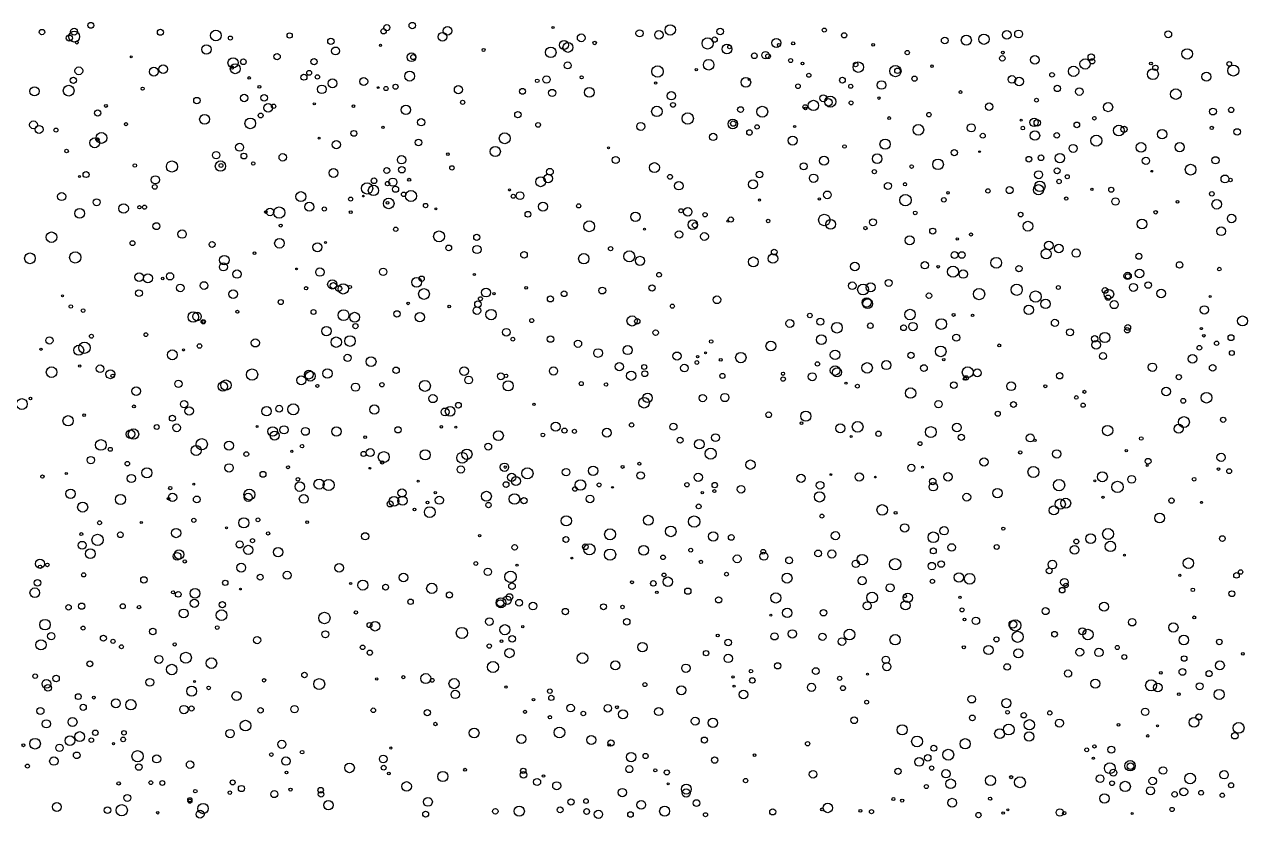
# Model space of a CAD drawing. Extents: x -296 to 296, y -196 to 196.
# Drawn here: x 82.3 to 295.8, y -195.4 to -56.9 of the extents above; entities that cross this region are included whole.
import ezdxf

# ---------------------------------------------------------------- set-up
doc = ezdxf.new("R2010")
doc.units = 0

msp = doc.modelspace()

# ---------------------------------------------------------------- linework, layer by layer
at = {"layer": 'MIX'}
for centre, radius in [((91.0081, -58.1378), 0.6051), ((93.9255, -57.0437), 0.5175), ((145.014, -58.0754), 0.4633), ((145.5746, -57.4467), 0.5328), ((150.0215, -57.0837), 0.5654), ((156.159, -57.9966), 0.7419), ((174.5746, -57.4168), 0.1824), ((195.0382, -57.839), 0.9127), ((203.7439, -58.1307), 0.5712), ((221.9216, -57.8751), 0.3557), ((85.4022, -58.2188), 0.4706), ((90.1685, -59.2707), 0.542), ((91.0239, -59.0054), 0.9519), ((106.0773, -58.2501), 0.5319), ((115.7498, -58.8175), 0.9348), ((118.2849, -59.2647), 0.3546), ((128.6154, -58.8165), 0.459), ((135.8107, -59.829), 0.5567), ((155.3012, -59.0268), 0.7616), ((176.5091, -60.4767), 0.7891), ((179.4955, -59.2242), 0.6723), ((189.6729, -58.4301), 0.6185), ((193.0538, -58.6932), 0.7324), ((201.558, -60.204), 0.9796), ((202.775, -59.5294), 0.4603), ((213.5579, -60.1099), 0.7901), ((225.3751, -58.7838), 0.4469), ((242.9404, -59.6831), 0.5943), ((246.7015, -59.6245), 0.8824), ((249.7825, -59.4548), 0.901), ((253.779, -58.6925), 0.7626), ((255.8268, -58.5502), 0.6905), ((281.9338, -58.5969), 0.5962), ((91.4826, -60.0582), 0.2404), ((114.0943, -61.2402), 0.8171), ((136.6276, -61.5024), 0.6813), ((144.4751, -60.5355), 0.1856), ((149.8793, -62.5983), 0.7767), ((162.4633, -61.3427), 0.255), ((174.1841, -61.7526), 0.9219), ((177.1871, -60.8829), 0.8722), ((181.8532, -60.1081), 0.3073), ((204.9239, -61.1836), 0.8467), ((205.3839, -60.8121), 0.3236), ((209.7078, -62.3533), 0.4994), ((211.6479, -62.2392), 0.6414), ((214.0097, -60.464), 0.2694), ((216.4818, -60.1844), 0.2777), ((230.4283, -60.455), 0.2453), ((236.3959, -61.7987), 0.3724), ((253.0563, -61.7999), 0.2449), ((285.2379, -62.0327), 0.9157), ((100.9888, -62.5501), 0.1605), ((106.5618, -64.6819), 0.7447), ((118.742, -63.5911), 0.8905), ((119.1231, -64.6185), 0.8568), ((120.5421, -63.3992), 0.4947), ((126.4222, -62.5099), 0.5599), ((132.8745, -63.374), 0.5366), ((150.1785, -62.5914), 0.4339), ((177.1468, -64.0262), 0.6045), ((201.7422, -63.9143), 0.9233), ((212.1049, -62.4277), 0.4177), ((216.0402, -63.1822), 0.3499), ((218.0962, -63.6935), 0.2453), ((227.8517, -64.3406), 0.9115), ((227.389, -63.8778), 0.4001), ((234.3243, -65.0123), 0.9918), ((240.7229, -64.159), 0.2187), ((252.9758, -62.7893), 0.474), ((258.6704, -63.0622), 0.7568), ((267.4127, -63.7791), 0.8941), ((268.5037, -62.5753), 0.5695), ((268.6729, -63.319), 0.4587), ((278.914, -63.6914), 0.2545), ((279.6949, -64.4547), 0.4705), ((292.5887, -63.7707), 0.404), ((293.3005, -64.9273), 0.9573), ((90.8804, -66.6339), 0.5347), ((91.8358, -64.9821), 0.6892), ((104.9175, -65.1294), 0.7652), ((118.5594, -64.4281), 0.2668), ((121.5585, -66.2174), 0.224), ((131.117, -66.0992), 0.518), ((132.0166, -65.3287), 0.4241), ((133.4685, -66.0344), 0.3719), ((141.5462, -66.8332), 0.6905), ((149.5634, -65.9054), 0.8601), ((173.4253, -66.4886), 0.6415), ((179.5673, -66.1067), 0.2669), ((192.8203, -65.0885), 0.9907), ((199.5795, -64.7805), 0.1841), ((208.2265, -66.9684), 0.8456), ((219.2216, -65.7486), 0.3587), ((225.0759, -66.6115), 0.507), ((234.6888, -64.9674), 0.4811), ((237.6648, -66.3498), 0.4582), ((254.649, -66.4711), 0.6684), ((255.9123, -66.8302), 0.7535), ((261.6584, -65.6675), 0.4), ((265.4221, -65.0638), 0.9026), ((279.2691, -65.5616), 0.9499), ((288.5968, -65.9965), 0.7812), ((84.0929, -68.5496), 0.8), ((90.0628, -68.4388), 0.9377), ((102.9605, -68.089), 0.2618), ((123.3334, -67.7628), 0.2474), ((134.2344, -68.2038), 0.7511), ((136.1035, -67.1639), 0.7661), ((144.0831, -67.9099), 0.1646), ((145.431, -68.0687), 0.3633), ((147.0925, -67.754), 0.4379), ((158.0629, -68.2564), 0.7063), ((169.2533, -68.5518), 0.5074), ((171.8235, -66.7109), 0.3079), ((174.4278, -68.8338), 0.6203), ((180.9099, -68.7348), 0.8565), ((192.4801, -67.1094), 0.2178), ((208.7901, -66.4692), 0.1757), ((217.3255, -67.6613), 0.4007), ((226.5313, -67.6665), 0.3595), ((231.885, -67.4517), 0.7515), ((262.5815, -68.0474), 0.5621), ((266.4161, -68.6044), 0.6497), ((283.2624, -69.0425), 0.9185), ((112.43, -70.1556), 0.5531), ((120.6814, -69.7137), 0.6499), ((124.1706, -69.6986), 0.5778), ((158.806, -70.4736), 0.3573), ((195.2239, -69.3249), 0.7319), ((220.0056, -71.0142), 0.9029), ((221.7321, -69.752), 0.6057), ((222.9592, -70.3604), 0.9581), ((222.6567, -70.4726), 0.6482), ((226.5911, -70.5676), 0.3483), ((231.4584, -69.7331), 0.2205), ((245.6881, -68.6745), 0.2466), ((258.9369, -70.0956), 0.3334), ((95.1324, -72.3417), 0.5388), ((96.545, -71.0983), 0.2636), ((123.5628, -72.7718), 0.4313), ((124.8783, -71.4454), 0.7582), ((125.82, -71.1545), 0.384), ((132.9104, -70.7256), 0.1925), ((139.7398, -71.1386), 0.2328), ((148.9046, -71.7785), 0.806), ((168.4506, -72.6335), 0.5549), ((192.6973, -72.0549), 0.9114), ((195.5162, -70.9231), 0.4177), ((198.0843, -73.2952), 0.9974), ((207.3029, -71.7347), 0.5047), ((211.0861, -72.1131), 0.9508), ((218.5736, -71.2756), 0.3846), ((218.6218, -71.5595), 0.2235), ((240.162, -72.6236), 0.3804), ((250.6856, -71.2271), 0.6466), ((271.4445, -71.3081), 0.7934), ((289.7398, -72.0874), 0.5915), ((292.9244, -71.79), 0.4632), ((83.9191, -74.3979), 0.6974), ((84.8979, -75.2068), 0.6979), ((100.0705, -74.282), 0.2739), ((113.7741, -73.4282), 0.8609), ((121.7546, -74.144), 0.9315), ((144.9008, -74.8504), 0.1968), ((151.5713, -73.9536), 0.6339), ((171.977, -74.4079), 0.4175), ((189.8894, -74.6747), 0.707), ((205.9506, -74.25), 0.8269), ((206.0309, -74.1851), 0.4658), ((210.178, -74.7686), 0.373), ((216.7445, -74.7042), 0.1808), ((233.2375, -73.2119), 0.2485), ((238.3356, -75.2723), 0.9331), ((247.5594, -74.9255), 0.7073), ((256.2588, -73.5788), 0.1748), ((256.5577, -74.9662), 0.3159), ((258.5253, -73.9642), 0.737), ((259.0708, -74.0519), 0.5597), ((265.9873, -74.4091), 0.488), ((269.0421, -73.2482), 0.3139), ((273.3118, -75.3907), 0.9416), ((274.2151, -75.1895), 0.5463), ((289.5236, -74.9325), 0.2873), ((87.8351, -75.3147), 0.3479), ((94.6086, -77.5335), 0.8577), ((95.0615, -76.933), 0.2913), ((95.781, -76.6894), 0.9461), ((133.7432, -76.7148), 0.1636), ((139.8349, -75.8893), 0.5119), ((166.1521, -76.7347), 0.9523), ((202.5344, -76.5099), 0.6403), ((208.8595, -75.7306), 0.4776), ((216.3985, -77.1405), 0.7827), ((249.5675, -76.2972), 0.4258), ((258.6748, -76.2645), 0.8284), ((262.4851, -76.2249), 0.4696), ((269.3913, -77.148), 0.962), ((280.8531, -76.0357), 0.8172), ((293.9661, -75.6295), 0.5631), ((89.6944, -78.9635), 0.3227), ((119.8813, -78.3127), 0.6894), ((136.7696, -77.8511), 0.708), ((151.1207, -77.4722), 0.5784), ((164.5067, -79.0613), 0.8865), ((184.2484, -78.423), 0.1616), ((225.4445, -78.1699), 0.304), ((232.5271, -77.762), 0.891), ((244.5994, -79.238), 0.5467), ((249.0115, -79.0792), 0.1549), ((265.3406, -78.5116), 0.7023), ((277.1864, -78.3365), 0.8403), ((283.923, -78.2961), 0.7995), ((108.0723, -81.6716), 0.9699), ((115.8014, -79.6999), 0.6384), ((116.5406, -81.5827), 0.8986), ((120.6458, -79.8376), 0.5004), ((122.2716, -81.1365), 0.2983), ((127.4169, -80.0628), 0.6499), ((148.151, -80.4867), 0.7321), ((156.2339, -79.5058), 0.2198), ((185.5289, -80.529), 0.6198), ((192.2801, -81.8561), 0.8695), ((218.3244, -81.6307), 0.6157), ((221.8716, -80.6589), 0.7724), ((231.1383, -80.3068), 0.8365), ((241.7663, -81.2912), 0.9237), ((257.6143, -80.393), 0.5003), ((259.7366, -80.1466), 0.49), ((263.0387, -80.1945), 0.8154), ((278.047, -80.6641), 0.6369), ((290.1887, -80.5875), 0.6296), ((91.9559, -83.4173), 0.1896), ((93.0915, -83.0725), 0.5172), ((101.6132, -81.4879), 0.304), ((116.636, -81.491), 0.3442), ((136.2679, -82.7903), 0.775), ((145.5725, -82.3635), 0.5241), ((148.1969, -82.2251), 0.5604), ((156.9358, -81.903), 0.3831), ((173.7309, -83.7616), 0.7743), ((174.0309, -82.5803), 0.5917), ((195.0001, -83.4599), 0.4233), ((210.5906, -83.0633), 0.5764), ((220.0469, -83.7172), 0.7354), ((230.6552, -82.5752), 0.3671), ((237.1551, -81.6694), 0.3167), ((259.3105, -83.1025), 0.7051), ((262.5428, -82.4144), 0.5197), ((264.3121, -83.4508), 0.3501), ((279.0512, -82.4944), 0.1581), ((285.845, -82.217), 0.9338), ((291.8257, -83.8289), 0.6814), ((105.1811, -83.9917), 0.7081), ((105.0863, -85.2128), 0.4105), ((142.1365, -85.4904), 0.9797), ((143.2439, -85.8287), 0.898), ((143.3453, -84.1621), 0.4929), ((145.701, -84.6514), 0.3816), ((146.6272, -84.4024), 0.7145), ((147.0949, -85.6241), 0.5407), ((149.4739, -83.9817), 0.2639), ((172.4177, -84.3232), 0.8679), ((196.5323, -85.0252), 0.7279), ((209.4765, -84.7847), 0.7886), ((233.0133, -85.0581), 0.6161), ((236.0059, -84.7544), 0.2804), ((254.2577, -85.7889), 0.6104), ((259.2938, -85.7132), 0.8858), ((259.5327, -85.124), 0.9059), ((262.8837, -84.2814), 0.3804), ((271.9883, -85.7183), 0.4364), ((292.788, -84.0202), 0.3069), ((88.8363, -86.905), 0.7056), ((94.9286, -87.8985), 0.6118), ((130.5865, -86.9234), 0.8722), ((139.2524, -87.3499), 0.3513), ((141.4829, -86.8252), 0.155), ((145.9073, -88.1091), 0.9233), ((148.5126, -86.5189), 0.4003), ((149.7919, -86.821), 0.9643), ((166.9693, -85.7591), 0.1783), ((167.6328, -86.8667), 0.3507), ((168.818, -86.7606), 0.6754), ((210.6092, -87.5236), 0.1974), ((221.06, -87.3304), 0.222), ((222.4636, -86.6078), 0.6691), ((236.0767, -87.5292), 0.9932), ((242.7778, -87.4881), 0.3978), ((243.5061, -86.269), 0.2283), ((250.466, -85.9163), 0.3727), ((264.1441, -87.2694), 0.2947), ((268.6155, -85.6541), 0.188), ((272.7433, -87.7791), 0.6335), ((289.545, -86.4337), 0.3822), ((290.4001, -88.2523), 0.8359), ((91.9779, -89.8412), 0.8431), ((99.6438, -88.9916), 0.8358), ((102.3918, -88.768), 0.287), ((103.2964, -88.7565), 0.3579), ((124.4444, -89.6091), 0.2345), ((125.1925, -89.5919), 0.6525), ((126.7913, -89.6947), 0.9775), ((132.0556, -88.6864), 0.7831), ((134.6705, -89.0838), 0.3556), ((139.2742, -89.636), 0.2451), ((145.6898, -88.006), 0.2132), ((152.3394, -88.4761), 0.3863), ((154.1446, -89.0432), 0.1553), ((170.1986, -90.0037), 0.5098), ((172.8173, -88.6666), 0.7932), ((179.0513, -88.5332), 0.3697), ((188.9529, -90.4416), 0.8127), ((196.9031, -89.3771), 0.3479), ((198.0931, -89.5754), 0.7355), ((237.7804, -89.7629), 0.3174), ((279.741, -89.6555), 0.3007), ((283.5493, -87.842), 0.2257), ((105.3726, -92.0688), 0.6047), ((127.0554, -91.976), 0.2541), ((180.8919, -92.0944), 0.941), ((198.9707, -91.816), 0.8333), ((199.3242, -91.8973), 0.4485), ((201.1176, -90.0822), 0.3756), ((205.0987, -91.1959), 0.1662), ((205.613, -90.9126), 0.4511), ((212.12, -91.1604), 0.3119), ((221.9221, -90.9922), 0.9968), ((223.0164, -91.7519), 0.8546), ((230.3964, -91.3973), 0.6046), ((256.1763, -90.0501), 0.4001), ((257.445, -92.0776), 0.854), ((277.3494, -91.7042), 0.8532), ((292.9932, -90.7363), 0.7322), ((87.0647, -93.9996), 0.92), ((109.8439, -93.4469), 0.7457), ((147.1211, -92.6021), 0.3789), ((154.6935, -93.853), 0.9502), ((161.2744, -94.0116), 0.5366), ((190.5381, -92.595), 0.169), ((196.5616, -93.512), 0.6465), ((201.0003, -93.8747), 0.6816), ((229.0839, -92.3986), 0.2863), ((236.8208, -94.5437), 0.7858), ((240.8365, -92.9295), 0.519), ((247.5039, -93.5173), 0.2734), ((291.1726, -92.9695), 0.76), ((101.1941, -95.0323), 0.4254), ((115.0918, -95.269), 0.526), ((126.8463, -95.0501), 0.8432), ((133.4602, -95.7544), 0.7697), ((134.8812, -94.9297), 0.154), ((156.3827, -95.8637), 0.4957), ((161.3155, -96.1354), 0.712), ((184.6232, -95.9924), 0.3672), ((245.109, -94.2921), 0.2033), ((261.1072, -95.4444), 0.7495), ((262.8431, -95.9501), 0.7538), ((83.3054, -97.681), 0.934), ((91.2062, -97.5221), 0.984), ((117.2217, -97.9949), 0.8348), ((122.4925, -96.7758), 0.2456), ((169.5176, -97.0539), 0.5755), ((179.9482, -97.7427), 0.9063), ((187.8779, -97.3404), 0.9537), ((189.7404, -98.1254), 0.7913), ((209.5423, -98.3043), 0.8615), ((212.9566, -97.7187), 0.8316), ((213.1767, -96.5872), 0.4964), ((244.6442, -97.1179), 0.6033), ((245.9333, -97.104), 0.5752), ((251.9219, -98.46), 0.9362), ((260.6278, -96.9027), 0.8589), ((265.8651, -96.7671), 0.7214), ((276.8053, -97.3232), 0.5263), ((102.3773, -100.9732), 0.7512), ((107.7432, -100.8218), 0.6334), ((117.0641, -99.1787), 0.6856), ((119.439, -100.4303), 0.7238), ((129.8263, -99.5253), 0.1507), ((133.8959, -100.0834), 0.7356), ((144.94, -100.042), 0.6277), ((193.083, -100.547), 0.4139), ((227.2317, -99.1033), 0.7598), ((239.4488, -98.8924), 0.6364), ((241.7905, -99.1436), 0.2325), ((244.3764, -100.0193), 0.9656), ((246.1579, -100.4295), 0.7263), ((255.8921, -99.4651), 0.5448), ((274.848, -100.7527), 0.6388), ((276.912, -100.3185), 0.7377), ((283.9209, -98.8403), 0.5732), ((290.8473, -99.5711), 0.3193), ((103.8806, -101.1678), 0.7806), ((106.4712, -101.2034), 0.2146), ((109.5246, -102.8462), 0.6719), ((113.6882, -102.4331), 0.6763), ((136.0508, -102.2316), 0.8011), ((136.2504, -102.4518), 0.5379), ((137.1821, -102.9467), 0.5218), ((137.9844, -103.0178), 0.8979), ((139.1405, -102.7004), 0.2732), ((150.765, -101.8529), 0.8525), ((151.6594, -101.248), 0.4616), ((160.8525, -100.5152), 0.1842), ((191.8508, -102.8627), 0.5543), ((226.7857, -102.4714), 0.6652), ((228.6807, -103.1275), 0.9469), ((230.0097, -102.7439), 0.7902), ((233.1518, -101.9819), 0.6061), ((255.4929, -103.1623), 0.9808), ((262.7603, -102.7666), 0.3399), ((274.889, -100.8076), 0.4343), ((275.8613, -102.7517), 0.6976), ((278.4229, -102.3411), 0.5743), ((88.9841, -104.2175), 0.1773), ((102.3194, -103.7639), 0.5942), ((118.7748, -103.9453), 0.7409), ((131.4805, -102.8996), 0.2977), ((152.0614, -103.902), 0.9396), ((161.9108, -104.7374), 0.3511), ((162.8913, -103.6521), 0.7741), ((164.2588, -103.8685), 0.1984), ((169.9081, -102.8426), 0.2411), ((174.1277, -104.7614), 0.5356), ((176.5195, -103.8571), 0.495), ((183.1725, -103.2972), 0.6028), ((203.1792, -104.9101), 0.6767), ((229.3161, -105.373), 0.8119), ((240.1817, -104.1992), 0.4831), ((248.9333, -103.9255), 0.9822), ((258.7811, -104.3513), 0.9834), ((270.918, -103.2808), 0.5033), ((271.574, -103.9395), 0.8383), ((271.4271, -104.5423), 0.4611), ((280.7201, -103.8022), 0.7481), ((289.2331, -104.3375), 0.171), ((90.4358, -106.0825), 0.301), ((92.5711, -106.7939), 0.321), ((127.0629, -105.3079), 0.4362), ((132.7766, -107.0326), 0.4285), ((138.0207, -107.5958), 0.9502), ((149.2769, -105.5344), 0.2315), ((156.4721, -106.0921), 0.2273), ((161.2919, -106.7926), 0.6687), ((161.4687, -105.6814), 0.5574), ((163.762, -107.4977), 0.9004), ((195.4055, -106.0228), 0.356), ((229.4801, -105.5926), 0.8442), ((236.8761, -107.4849), 0.9108), ((257.5986, -106.6708), 0.813), ((260.5215, -105.6311), 0.8165), ((272.5002, -105.7594), 0.701), ((288.2422, -106.6784), 0.722), ((111.8026, -107.9176), 0.9139), ((112.4532, -107.8325), 0.7479), ((113.5501, -108.7367), 0.3803), ((113.5848, -108.7675), 0.2627), ((119.4918, -107.0052), 0.2709), ((139.9606, -107.9515), 0.8581), ((147.3476, -107.3712), 0.5493), ((151.3381, -107.949), 0.8037), ((170.8638, -108.5417), 0.3469), ((188.3694, -108.6088), 0.8854), ((189.2721, -108.6575), 0.4619), ((215.9094, -109.0536), 0.6915), ((219.3917, -107.6501), 0.4003), ((221.2093, -108.7355), 0.6116), ((242.3284, -109.1419), 0.9308), ((244.4638, -107.5495), 0.2631), ((247.7937, -107.619), 0.2216), ((262.1634, -108.9419), 0.6232), ((294.9037, -108.6062), 0.8691), ((94.0275, -111.267), 0.3454), ((103.5337, -111.0003), 0.3256), ((135.037, -110.3721), 0.8113), ((140.1046, -109.5079), 0.4485), ((166.4363, -110.5764), 0.6677), ((192.4854, -110.6553), 0.4767), ((224.1244, -109.7856), 0.9234), ((229.9589, -109.4465), 0.4842), ((235.7511, -109.7873), 0.501), ((237.3733, -109.5925), 0.7324), ((244.9389, -111.5238), 0.6144), ((264.8108, -110.5897), 0.6096), ((270.8635, -111.4831), 0.8785), ((274.7823, -110.2407), 0.4657), ((274.8761, -109.7394), 0.5011), ((287.7142, -109.9367), 0.1862), ((288.1385, -111.1787), 0.2364), ((86.7066, -112.014), 0.6163), ((91.8159, -113.7133), 0.867), ((92.812, -113.2757), 0.9929), ((112.8778, -112.9773), 0.3998), ((122.6345, -112.4349), 0.7124), ((136.7501, -112.3049), 0.9072), ((139.1555, -112.1085), 0.9252), ((167.5664, -111.7915), 0.3321), ((174.1388, -111.7663), 0.567), ((178.9339, -112.5747), 0.6358), ((187.5925, -113.6968), 0.7895), ((202.1779, -112.1896), 0.3092), ((212.5911, -112.9806), 0.8528), ((221.4039, -111.8798), 0.8412), ((242.2237, -113.9072), 0.9311), ((252.451, -112.882), 0.2585), ((269.1049, -111.7147), 0.5559), ((269.3501, -112.7639), 0.7671), ((287.3613, -113.2884), 0.4068), ((290.362, -112.4939), 0.3766), ((292.8838, -111.5286), 0.5141), ((85.2281, -113.5454), 0.1813), ((108.1597, -114.5131), 0.855), ((110.0797, -113.6669), 0.1754), ((138.7299, -115.0494), 0.6263), ((142.8249, -115.7043), 0.864), ((182.4294, -114.198), 0.7547), ((196.2183, -114.7279), 0.7052), ((199.8179, -114.8291), 0.1935), ((201.2055, -114.1634), 0.1616), ((203.8377, -115.3833), 0.2392), ((207.3526, -114.9952), 0.9039), ((223.793, -114.5139), 0.8338), ((237.0335, -114.5917), 0.5432), ((242.7697, -115.3591), 0.2097), ((270.5494, -114.73), 0.6062), ((286.1695, -115.2193), 0.7547), ((293.0431, -114.2025), 0.4232), ((87.0767, -117.5404), 0.9261), ((91.9797, -116.4716), 0.195), ((95.5393, -116.9425), 0.6618), ((97.3396, -117.8951), 0.778), ((122.0718, -117.9663), 0.982), ((131.9541, -117.9681), 0.7637), ((135.2139, -117.7714), 0.8272), ((147.1853, -117.2159), 0.5665), ((159.05, -117.3483), 0.752), ((174.6644, -117.3285), 0.7074), ((186.1506, -116.578), 0.7012), ((188.2306, -118.1557), 0.8089), ((190.4992, -116.6319), 0.4296), ((190.5837, -117.8108), 0.5131), ((197.4993, -116.8189), 0.6494), ((199.6794, -115.8507), 0.3258), ((220.7038, -116.0988), 0.3776), ((223.8008, -117.2514), 0.845), ((224.14, -117.5644), 0.7836), ((229.39, -116.7877), 0.9125), ((232.7582, -116.3128), 0.7901), ((239.307, -116.8202), 0.5766), ((246.9522, -117.5574), 0.9493), ((248.6222, -117.6615), 0.6835), ((279.1756, -116.6706), 0.7259), ((289.6887, -116.7646), 0.574), ((97.7372, -118.1609), 0.2993), ((109.2134, -119.5755), 0.621), ((116.9669, -120.0345), 0.8078), ((117.5081, -119.8029), 0.9036), ((130.642, -118.9543), 0.7814), ((132.2303, -118.2439), 0.8506), ((140.1098, -120.1566), 0.7105), ((144.7154, -119.724), 0.3765), ((152.2205, -119.9288), 0.9594), ((159.8701, -118.9163), 0.6792), ((165.4726, -118.2511), 0.6011), ((166.7452, -119.9233), 0.8858), ((166.3791, -118.1794), 0.3164), ((179.5157, -119.5443), 0.3485), ((183.8327, -119.697), 0.3051), ((204.142, -118.2043), 0.4411), ((214.7337, -118.7483), 0.3857), ((214.7128, -117.8114), 0.2839), ((219.8229, -118.3362), 0.6948), ((225.6975, -119.4614), 0.1988), ((244.5122, -119.7919), 0.5789), ((246.4333, -118.6807), 0.2635), ((246.6724, -118.5463), 0.3856), ((254.5166, -119.9886), 0.775), ((262.9887, -118.1652), 0.5646), ((283.7785, -118.3973), 0.4552), ((101.8191, -120.8513), 0.7543), ((133.4527, -119.9273), 0.26), ((153.6186, -122.1452), 0.7132), ((191.0723, -122.0383), 0.8209), ((200.7051, -122.0509), 0.6345), ((204.5597, -121.9608), 0.7239), ((227.6961, -119.9898), 0.3336), ((236.9718, -121.1857), 0.9052), ((260.4832, -119.9831), 0.2601), ((265.8902, -121.9555), 0.3177), ((267.309, -120.9711), 0.2636), ((281.5577, -120.9097), 0.7471), ((288.6157, -121.9891), 0.9315), ((81.8921, -123.1065), 0.9488), ((83.3743, -122.1443), 0.2324), ((101.4374, -123.5219), 0.2596), ((110.2001, -123.122), 0.6327), ((111.0889, -124.3118), 0.7366), ((124.5871, -124.3428), 0.8216), ((126.7934, -123.9111), 0.5888), ((129.2466, -124.0136), 0.9595), ((143.3994, -124.0589), 0.8112), ((156.6256, -124.3684), 0.8439), ((158.0682, -123.3061), 0.4902), ((171.245, -123.1419), 0.2179), ((190.4701, -122.8621), 0.9277), ((241.8315, -123.1306), 0.6458), ((254.9306, -123.1758), 0.5091), ((267.0804, -123.2981), 0.3672), ((284.5546, -122.5394), 0.416), ((89.9611, -126.0253), 0.9036), ((92.7402, -125.0282), 0.2305), ((108.1663, -125.5713), 0.5272), ((155.7392, -124.4826), 0.6903), ((212.2131, -124.9657), 0.4919), ((218.7055, -125.2252), 0.882), ((252.1753, -124.7846), 0.4425), ((284.6676, -126.2485), 0.9505), ((291.508, -125.8455), 0.4549), ((100.8537, -128.3513), 0.7355), ((101.3737, -128.3422), 0.9054), ((105.4275, -127.1081), 0.4256), ((108.8906, -127.2462), 0.6727), ((122.9314, -127.0005), 0.1618), ((125.6523, -127.8846), 0.8278), ((125.9862, -128.598), 0.7774), ((127.6404, -127.5997), 0.7067), ((131.3698, -127.8748), 0.6809), ((136.7804, -127.8928), 0.8054), ((147.5405, -127.5966), 0.5391), ((155.0962, -127.0854), 0.2234), ((157.6078, -127.1408), 0.1769), ((165.0523, -128.6123), 0.8586), ((175.0332, -127.0378), 0.7686), ((176.571, -127.7329), 0.4463), ((178.3185, -127.8624), 0.3528), ((183.9642, -128.1013), 0.7686), ((188.2854, -126.7393), 0.3802), ((195.5947, -127.0581), 0.617), ((217.9347, -126.4346), 0.2477), ((224.72, -127.3527), 0.7917), ((227.7404, -127.0705), 0.9391), ((231.3766, -128.2866), 0.466), ((240.5064, -127.9863), 0.9529), ((245.0663, -127.1947), 0.7604), ((271.3577, -127.7234), 0.9042), ((283.7701, -127.4135), 0.7908), ((95.6833, -130.2376), 0.9352), ((113.2802, -130.1135), 0.9865), ((118.036, -130.3521), 0.8021), ((130.7848, -130.4455), 0.3107), ((141.8053, -128.8679), 0.2246), ((163.2703, -130.521), 0.5996), ((172.8031, -128.4719), 0.3189), ((196.7464, -129.4149), 0.5133), ((200.107, -130.1053), 0.8314), ((202.9263, -128.9583), 0.6738), ((226.5848, -128.752), 0.1697), ((238.6212, -130.0076), 0.3268), ((245.8183, -128.891), 0.539), ((257.8541, -129.0173), 0.6981), ((258.6535, -129.4136), 0.2156), ((277.224, -129.1195), 0.3086), ((93.9213, -132.8784), 0.6477), ((97.3186, -131.0006), 0.3469), ((112.3143, -131.187), 0.8841), ((121.0517, -131.8346), 0.4165), ((128.991, -131.3512), 0.1796), ((141.522, -131.8112), 0.444), ((142.6757, -131.5691), 0.689), ((145.0509, -132.3509), 0.9612), ((152.2754, -131.9605), 0.8805), ((158.7243, -132.4753), 0.9525), ((159.5408, -131.86), 0.9032), ((202.0921, -131.7597), 0.9796), ((256.1031, -131.5318), 0.2847), ((262.4746, -131.7862), 0.7265), ((274.5961, -131.2123), 0.2055), ((291.1554, -132.4104), 0.7172), ((100.303, -133.4914), 0.3934), ((103.7063, -135.101), 0.8693), ((118.0368, -134.2399), 0.7399), ((128.3429, -134.1196), 0.2658), ((142.6339, -134.3028), 0.161), ((144.7798, -133.2888), 0.2911), ((158.5045, -134.5163), 0.6417), ((166.1062, -134.1294), 0.7266), ((166.2495, -134.1018), 0.217), ((170.1175, -135.1894), 0.9807), ((176.8519, -134.9893), 0.6515), ((181.5734, -134.7274), 0.8188), ((186.7198, -134.0784), 0.2446), ((189.6491, -133.5176), 0.2632), ((209.0245, -133.6741), 0.8147), ((237.1091, -134.2368), 0.6214), ((239.0419, -134.1286), 0.1781), ((249.786, -133.1996), 0.7228), ((258.4183, -134.9446), 0.9617), ((278.4258, -133.0792), 0.508), ((278.2743, -133.8325), 0.17), ((290.7153, -134.4385), 0.2298), ((292.5552, -134.8015), 0.4233), ((85.4809, -135.7473), 0.2919), ((89.6415, -135.2047), 0.1857), ((100.9774, -136.0869), 0.7176), ((123.9684, -135.3631), 0.5184), ((130.0576, -136.227), 0.314), ((133.7484, -137.0616), 0.883), ((135.4165, -137.2259), 0.9728), ((151.0445, -136.5348), 0.1669), ((167.3618, -135.8887), 0.7101), ((168.1036, -136.5369), 0.7749), ((179.3676, -137.213), 0.9175), ((189.8704, -135.5692), 0.6419), ((199.9213, -135.8751), 0.7246), ((217.8575, -136.0639), 0.7145), ((221.1881, -137.2627), 0.671), ((223.0682, -135.407), 0.1502), ((228.0109, -135.8175), 0.7262), ((230.8226, -135.8358), 0.1591), ((240.8303, -136.6168), 0.5679), ((243.5044, -135.7926), 0.7334), ((262.8753, -137.2439), 0.986), ((269.107, -136.4961), 0.172), ((270.4389, -135.7873), 0.8739), ((273.0754, -137.5614), 0.9862), ((275.544, -136.2428), 0.6799), ((286.4386, -136.2048), 0.3184), ((90.3859, -138.7561), 0.8148), ((108.1804, -139.3822), 0.7245), ((107.7891, -137.7613), 0.2965), ((111.8759, -137.0729), 0.1567), ((121.5951, -138.8938), 0.9581), ((121.3877, -139.3841), 0.7098), ((130.3812, -137.5065), 0.8276), ((148.2246, -138.6213), 0.7063), ((154.0225, -138.5466), 0.1982), ((162.9596, -139.1796), 0.8594), ((166.3757, -137.1546), 0.504), ((178.3988, -137.9221), 0.3967), ((182.6219, -137.1969), 0.3481), ((184.9581, -137.6286), 0.1612), ((197.9444, -137.1781), 0.3817), ((200.6216, -138.5523), 0.1876), ((202.7979, -137.2497), 0.4733), ((202.7375, -138.2816), 0.2641), ((207.3896, -137.9583), 0.6666), ((221.0964, -139.3029), 0.8939), ((240.9374, -137.5281), 0.7355), ((246.7838, -139.3364), 0.6803), ((252.1241, -138.6335), 0.8078), ((92.5002, -141.0692), 0.8787), ((99.0916, -139.7374), 0.8832), ((107.4764, -139.5838), 0.2126), ((112.3988, -139.732), 0.5829), ((131.0768, -139.6446), 0.7698), ((146.1506, -140.5309), 0.5254), ((146.8342, -140.0669), 0.8316), ((148.3186, -139.954), 0.8135), ((152.688, -140.2552), 0.2338), ((154.736, -139.878), 0.7038), ((163.3108, -140.7155), 0.4641), ((167.8503, -139.6615), 0.9159), ((169.5, -139.9579), 0.5463), ((181.0366, -139.651), 0.6673), ((199.992, -140.9536), 0.4252), ((232.0265, -141.5693), 0.9247), ((261.9702, -141.6431), 0.7965), ((263.079, -140.557), 0.9032), ((264.0447, -140.408), 0.8735), ((270.5562, -139.3609), 0.1832), ((282.4995, -139.9434), 0.4651), ((287.7301, -140.2534), 0.1804), ((120.6235, -143.8309), 0.8803), ((123.0889, -143.3073), 0.3314), ((150.4, -141.4866), 0.2295), ((153.0697, -141.9572), 0.9461), ((176.8959, -143.4643), 0.8908), ((191.2093, -143.3799), 0.8702), ((199.2053, -143.5992), 0.9818), ((221.4912, -142.6525), 0.3465), ((234.3608, -142.0613), 0.2435), ((280.4476, -142.9797), 0.8522), ((95.4484, -143.8093), 0.3426), ((102.7265, -143.7571), 0.1917), ((108.8069, -145.5966), 0.8116), ((111.8942, -143.3822), 0.3635), ((117.6141, -144.6764), 0.1669), ((131.6846, -143.7025), 0.2236), ((184.5337, -145.8215), 0.9561), ((195.1224, -145.3115), 0.9222), ((235.9452, -144.6996), 0.7296), ((242.8147, -145.1975), 0.7433), ((253.1497, -144.8337), 0.2665), ((271.4403, -145.7635), 0.9537), ((92.4147, -147.7411), 0.6904), ((92.2618, -145.781), 0.2543), ((95.1067, -146.7998), 0.9792), ((99.0791, -145.8956), 0.4964), ((119.8876, -147.5946), 0.6102), ((122.1369, -146.9227), 0.3593), ((124.8596, -145.6777), 0.2899), ((141.8039, -146.1687), 0.6287), ((161.7638, -146.0733), 0.2021), ((176.8377, -146.7248), 0.4998), ((202.5423, -146.2014), 0.8213), ((205.6842, -146.364), 0.5051), ((223.8561, -146.0691), 0.7126), ((240.9423, -146.3427), 0.9256), ((265.903, -147.0804), 0.4238), ((268.4099, -146.5966), 0.8564), ((271.8362, -147.9235), 0.9026), ((291.3795, -146.5651), 0.4972), ((93.8434, -149.1992), 0.8339), ((108.9804, -149.653), 0.6752), ((109.3245, -149.3458), 0.8087), ((121.396, -148.5481), 0.8045), ((126.6028, -148.9361), 0.8193), ((167.8815, -148.0881), 0.4789), ((180.2161, -147.9876), 0.5011), ((180.9284, -148.4396), 0.9805), ((184.5451, -149.3632), 0.9739), ((190.3995, -148.612), 0.8443), ((198.6023, -148.5908), 0.326), ((211.3782, -149.6453), 0.6996), ((211.2533, -148.8512), 0.4086), ((220.8411, -149.1641), 0.5959), ((223.2232, -149.2654), 0.7075), ((228.54, -150.2395), 0.8986), ((240.9472, -148.7158), 0.5183), ((244.1416, -148.1024), 0.6479), ((251.9973, -148.0241), 0.4275), ((265.6015, -148.5418), 0.756), ((274.2803, -149.4714), 0.1635), ((85.053, -150.9569), 0.7975), ((85.0718, -151.4993), 0.303), ((86.3356, -151.1537), 0.3142), ((110.3127, -150.5433), 0.291), ((120.1683, -151.6378), 0.7736), ((137.2625, -151.6556), 0.7502), ((161.1152, -150.9256), 0.332), ((168.2978, -151.2001), 0.1934), ((177.8552, -149.9676), 0.1532), ((193.7862, -149.8388), 0.4032), ((200.3759, -150.6361), 0.2931), ((206.7077, -150.1008), 0.6877), ((215.7843, -150.3718), 0.5986), ((227.421, -150.967), 0.638), ((234.2821, -151.0462), 0.9921), ((240.6873, -151.3614), 0.6441), ((242.3215, -151.0102), 0.5717), ((261.7129, -151.1097), 0.7522), ((285.4508, -150.8687), 0.9148), ((92.6683, -152.8921), 0.3687), ((103.1855, -153.7752), 0.5594), ((123.4845, -153.3031), 0.5114), ((128.18, -152.9595), 0.69), ((148.4739, -153.3426), 0.755), ((163.2067, -152.362), 0.6498), ((167.1739, -153.2375), 0.9978), ((193.9403, -152.9132), 0.3233), ((194.6302, -154.0875), 0.8205), ((204.8595, -152.7672), 0.3343), ((215.4178, -153.4703), 0.8627), ((228.5258, -153.9192), 0.7216), ((240.7833, -154.0132), 0.3656), ((245.396, -153.3549), 0.8228), ((247.283, -153.5772), 0.931), ((261.1598, -152.1873), 0.52), ((263.8175, -154.1936), 0.6603), ((283.9619, -152.9661), 0.1938), ((293.8438, -152.9829), 0.4894), ((294.5599, -152.39), 0.3896), ((84.1489, -156.0156), 0.8402), ((84.6298, -154.2773), 0.5811), ((108.2657, -155.9527), 0.2707), ((112.1051, -156.1244), 0.8612), ((117.3809, -154.285), 0.467), ((120.0314, -155.3727), 0.154), ((139.2638, -154.3974), 0.1892), ((141.4053, -154.6783), 0.8704), ((145.3673, -155.0297), 0.5115), ((153.4202, -155.2469), 0.8976), ((167.4224, -154.871), 0.5715), ((188.3547, -154.181), 0.2624), ((192.0791, -154.3868), 0.4817), ((192.693, -155.9453), 0.2169), ((198.1033, -155.7435), 0.5473), ((233.4005, -155.1477), 0.7091), ((263.4262, -155.5661), 0.4799), ((264.0927, -154.7344), 0.383), ((286.2261, -155.4956), 0.3054), ((293.0398, -156.1853), 0.5107), ((92.3214, -158.3519), 0.5462), ((99.4904, -158.3732), 0.4511), ((109.1806, -156.2998), 0.4955), ((111.9799, -157.8688), 0.716), ((116.8785, -158.0949), 0.5359), ((149.7093, -157.5981), 0.4725), ((156.5032, -156.3962), 0.5304), ((165.496, -157.7619), 0.8678), ((165.3865, -157.8504), 0.5876), ((166.5778, -157.3138), 0.7235), ((166.9723, -156.7605), 0.5743), ((168.6504, -157.7531), 0.5839), ((171.0813, -158.3431), 0.6644), ((203.4818, -157.2546), 0.5337), ((213.4669, -156.9239), 0.8884), ((229.4016, -158.2889), 0.7048), ((230.2574, -156.8642), 0.9389), ((236.0895, -158.2145), 0.797), ((236.4794, -156.8872), 0.8191), ((235.9901, -156.5927), 0.2908), ((245.5735, -156.8212), 0.2093), ((270.7416, -158.4478), 0.7756), ((90.0368, -158.5534), 0.4765), ((102.334, -158.5126), 0.2999), ((110.1245, -159.6166), 0.7594), ((116.7364, -159.9264), 0.9395), ((134.6774, -160.4195), 0.9923), ((140.1752, -159.4573), 0.287), ((176.7335, -159.2958), 0.5534), ((183.388, -158.456), 0.5115), ((186.7048, -158.4921), 0.3076), ((212.6047, -159.9386), 0.169), ((215.4441, -159.5238), 0.833), ((221.7816, -159.4976), 0.5705), ((245.9544, -159.008), 0.3514), ((260.5291, -159.2263), 0.6109), ((286.4753, -160.3273), 0.2569), ((85.9276, -161.5784), 0.912), ((92.5803, -162.1779), 0.3456), ((104.723, -162.7608), 0.5703), ((115.9929, -162.0969), 0.3201), ((142.5568, -161.6426), 0.4422), ((143.5256, -161.858), 0.831), ((158.6831, -163.0289), 0.98), ((163.4863, -161.0429), 0.6666), ((166.1836, -162.4596), 0.8842), ((169.2973, -161.9261), 0.1889), ((187.4357, -161.1006), 0.5702), ((246.3862, -160.6989), 0.2389), ((248.3804, -160.908), 0.6469), ((254.8192, -161.5189), 0.667), ((255.2615, -161.7193), 0.9727), ((266.9491, -162.743), 0.6254), ((275.6345, -161.1582), 0.6503), ((282.8258, -162.0712), 0.8153), ((85.2274, -165.1078), 0.8884), ((87.0188, -163.5878), 0.6291), ((96.1213, -163.9405), 0.5289), ((97.7914, -164.4993), 0.365), ((122.9384, -164.2795), 0.6256), ((134.8457, -163.2623), 0.5891), ((165.5734, -164.4638), 0.2454), ((167.4512, -164.0625), 0.564), ((203.3178, -163.4765), 0.2488), ((205.1384, -164.6914), 0.5707), ((213.231, -163.6294), 0.6242), ((216.3345, -163.1921), 0.727), ((221.5878, -163.6892), 0.6284), ((224.9934, -164.534), 0.6748), ((226.313, -163.307), 0.9344), ((234.2733, -164.2152), 0.9013), ((251.961, -164.1498), 0.4374), ((255.6558, -163.7046), 0.9692), ((262.0921, -163.2465), 0.497), ((267.9213, -163.3078), 0.9187), ((284.6591, -164.259), 0.8314), ((290.8431, -164.5916), 0.4846), ((99.2647, -165.4372), 0.3408), ((108.5542, -165.0373), 0.2831), ((110.5046, -167.3506), 0.9588), ((141.3469, -165.5396), 0.4026), ((142.6067, -166.4738), 0.451), ((163.4608, -165.3187), 0.3815), ((166.9762, -166.5297), 0.8101), ((190.1763, -165.4904), 0.8115), ((201.2786, -166.5612), 0.4623), ((246.265, -165.5362), 0.2741), ((250.5864, -166.0083), 0.8075), ((255.7808, -166.5677), 0.79), ((266.5016, -166.3912), 0.6805), ((269.8252, -166.4365), 0.7258), ((273.0348, -165.5613), 0.3542), ((294.9582, -166.6682), 0.2538), ((93.7473, -168.4107), 0.5004), ((105.8037, -167.6399), 0.6893), ((108.0414, -169.4131), 0.9161), ((114.968, -168.2949), 0.9264), ((164.1168, -168.9709), 0.9642), ((179.7217, -167.4181), 0.9261), ((185.4635, -168.6946), 0.7856), ((197.7586, -169.1837), 0.7304), ((205.1595, -167.4623), 0.7443), ((213.7911, -168.7676), 0.5451), ((232.6554, -167.7227), 0.6444), ((232.8326, -168.9003), 0.707), ((253.8342, -168.9613), 0.5726), ((274.2723, -167.2178), 0.4204), ((284.7154, -167.5004), 0.4755), ((290.944, -168.6919), 0.7808), ((84.204, -170.571), 0.3931), ((87.8517, -170.9561), 0.5702), ((131.2015, -170.3577), 0.474), ((148.4483, -170.7364), 0.2726), ((152.378, -170.9819), 0.8618), ((205.9849, -170.6988), 0.1904), ((209.1203, -169.6929), 0.2991), ((220.4199, -169.68), 0.5863), ((224.5957, -170.9445), 0.3588), ((229.4529, -170.2062), 0.1792), ((264.4497, -170.1171), 0.6275), ((280.6513, -169.99), 0.2293), ((284.4083, -169.832), 0.5846), ((289.0628, -170.123), 0.5275), ((86.1628, -171.9238), 0.7584), ((86.4411, -172.5941), 0.5917), ((104.2133, -171.6388), 0.6815), ((111.5132, -173.1831), 0.8644), ((112.0283, -171.4905), 0.1516), ((114.4854, -172.6171), 0.323), ((124.1596, -171.2902), 0.2984), ((133.7724, -171.9499), 0.9602), ((143.8108, -171.0479), 0.1908), ((153.4936, -171.2842), 0.3376), ((157.3058, -171.8739), 0.8831), ((166.3721, -172.476), 0.2001), ((174.0183, -173.1831), 0.3951), ((190.6073, -172.0387), 0.3465), ((196.9706, -173.0188), 0.7907), ((206.1632, -172.301), 0.1771), ((209.362, -171.3172), 0.4735), ((219.6768, -172.525), 0.7129), ((225.1694, -172.6529), 0.4285), ((269.2155, -171.8737), 0.7728), ((278.9461, -172.174), 0.9644), ((280.1023, -172.5463), 0.7497), ((287.4069, -172.326), 0.6158), ((91.7334, -174.1309), 0.5122), ((94.4548, -174.3103), 0.2544), ((98.3041, -175.3103), 0.7646), ((100.9169, -175.5481), 0.8988), ((119.3472, -174.032), 0.792), ((157.5181, -173.7568), 0.7241), ((171.1814, -174.667), 0.2234), ((174.2739, -174.3559), 0.4521), ((207.819, -173.7811), 0.7466), ((229.3089, -175.0913), 0.3361), ((247.6437, -174.5914), 0.6517), ((253.6956, -175.28), 0.7904), ((283.7691, -173.6937), 0.2263), ((290.8158, -173.755), 0.8747), ((85.1198, -176.6398), 0.6275), ((92.5944, -175.9888), 0.5429), ((110.1751, -176.3914), 0.7312), ((111.5122, -176.2066), 0.44), ((123.5419, -176.5285), 0.4799), ((129.4716, -176.3327), 0.6442), ((143.2143, -176.5185), 0.4002), ((152.6352, -176.937), 0.5467), ((169.6847, -176.7853), 0.281), ((177.6438, -176.1246), 0.6618), ((179.8643, -177.0753), 0.3835), ((184.1427, -176.1734), 0.6571), ((185.7357, -176.0021), 0.2471), ((186.7873, -177.2218), 0.7671), ((193.0106, -176.7449), 0.7035), ((253.8963, -176.8494), 0.3193), ((256.7132, -177.3919), 0.4591), ((261.2614, -176.9765), 0.3645), ((277.9064, -176.7847), 0.6361), ((86.1543, -178.8711), 0.7142), ((90.7275, -178.5675), 0.7862), ((120.9177, -179.1906), 0.9254), ((154.0621, -178.91), 0.2978), ((174.0414, -177.7278), 0.2849), ((199.3881, -178.4179), 0.6923), ((202.4692, -178.7029), 0.8129), ((227.1105, -178.2606), 0.5802), ((235.5174, -179.9234), 0.8874), ((247.7493, -177.8516), 0.4989), ((254.1014, -179.8825), 0.9369), ((257.7015, -179.0442), 0.8933), ((262.9576, -178.7614), 0.7013), ((273.2585, -179.0415), 0.2382), ((280.073, -179.2463), 0.1637), ((286.4359, -178.6273), 0.844), ((287.2767, -177.6841), 0.5232), ((294.2165, -179.5926), 0.9437), ((90.2711, -181.812), 0.8456), ((91.9803, -181.1067), 0.8631), ((94.0117, -181.726), 0.3859), ((94.7209, -180.4342), 0.4769), ((99.5619, -181.6019), 0.4042), ((99.7182, -180.4632), 0.3951), ((118.2259, -180.5867), 0.7385), ((160.8133, -180.4719), 0.8555), ((169.0609, -181.5297), 0.7835), ((175.7033, -180.3915), 0.9433), ((181.2522, -181.6918), 0.7732), ((201.0017, -181.7222), 0.5298), ((238.103, -181.9585), 0.9464), ((252.5131, -180.5929), 0.8677), ((257.6597, -181.0882), 0.8054), ((278.3603, -180.9815), 0.2115), ((293.5546, -180.9635), 0.5615), ((82.1578, -182.6267), 0.2503), ((84.1883, -182.3516), 0.9331), ((88.4667, -183.0638), 0.6345), ((97.8795, -182.3588), 0.1976), ((102.084, -184.5394), 0.9933), ((127.2672, -182.4561), 0.7088), ((130.7921, -183.8209), 0.3111), ((146.2641, -183.109), 0.1884), ((184.6822, -182.2087), 0.5481), ((184.3649, -182.5676), 0.2255), ((218.9955, -182.3487), 0.3823), ((241.0212, -183.1382), 0.5188), ((243.5495, -184.2659), 0.9492), ((246.4993, -182.3533), 0.8958), ((267.7051, -183.4087), 0.327), ((269.0402, -182.8294), 0.2894), ((271.999, -183.3894), 0.6114), ((87.484, -185.3687), 0.743), ((91.4592, -184.3742), 0.5766), ((105.4159, -185.0034), 0.6982), ((111.2446, -186.0043), 0.6517), ((125.4319, -184.2464), 0.3139), ((127.9743, -185.3774), 0.729), ((144.9592, -185.0138), 0.6594), ((188.2086, -184.6726), 0.8207), ((190.7345, -184.4963), 0.4508), ((202.7808, -185.201), 0.5577), ((209.7565, -184.3366), 0.2291), ((238.4552, -185.5332), 0.753), ((239.9724, -184.8216), 0.5631), ((268.8697, -184.8893), 0.1818), ((271.7424, -186.6193), 0.9497), ((275.2729, -186.1893), 0.9073), ((82.8643, -186.2527), 0.3444), ((102.3036, -186.4163), 0.5697), ((128.0693, -187.3696), 0.2184), ((139.066, -186.5595), 0.8418), ((145.0262, -186.5298), 0.4137), ((145.9128, -187.5599), 0.2292), ((155.345, -188.0719), 0.8937), ((159.2405, -186.8924), 0.2667), ((169.4374, -187.7699), 0.5664), ((169.3877, -187.0764), 0.4672), ((172.9191, -187.9956), 0.2168), ((187.9016, -186.7693), 0.6218), ((192.423, -186.9919), 0.2762), ((194.434, -187.3488), 0.4432), ((219.9555, -187.6775), 0.6549), ((234.7875, -187.1744), 0.544), ((240.6436, -186.5979), 0.3668), ((243.1405, -187.5895), 0.7175), ((270.0412, -188.448), 0.6656), ((272.3591, -187.3978), 0.5915), ((275.3627, -186.2782), 0.5698), ((281.0287, -187.0143), 0.6494), ((285.7486, -188.4117), 0.9363), ((291.6856, -187.7552), 0.7339), ((98.7834, -189.2737), 0.2958), ((104.3979, -189.1417), 0.3239), ((106.4041, -189.1943), 0.4281), ((118.6744, -189.1018), 0.4405), ((120.2151, -190.1613), 0.5367), ((149.0261, -189.7999), 0.8375), ((171.7982, -189.0182), 0.6199), ((175.2162, -189.6915), 0.6986), ((194.6786, -189.3375), 0.1862), ((197.8396, -190.2624), 0.8694), ((208.1882, -188.7725), 0.3793), ((239.7251, -189.8193), 0.353), ((243.9691, -189.3414), 0.8462), ((250.9141, -188.7806), 0.8759), ((254.5282, -188.1804), 0.2749), ((256.0526, -189.077), 0.9481), ((272.1312, -189.2399), 0.4152), ((274.4277, -189.8065), 0.899), ((278.8401, -190.5572), 0.7112), ((279.2275, -188.8504), 0.6508), ((292.896, -189.595), 0.4471), ((100.2784, -191.808), 0.6055), ((111.2115, -192.1351), 0.367), ((111.2109, -192.3851), 0.3389), ((112.1554, -190.6246), 0.3113), ((118.1711, -190.8729), 0.3074), ((125.9307, -191.1362), 0.6134), ((128.7598, -190.3629), 0.2735), ((134.033, -190.4478), 0.4846), ((134.1032, -191.1688), 0.4815), ((152.7585, -192.5084), 0.76), ((177.706, -192.5231), 0.5358), ((180.3313, -192.3545), 0.3943), ((186.6784, -190.8679), 0.7277), ((197.8182, -190.9546), 0.7094), ((233.9761, -191.9969), 0.2579), ((235.5055, -192.2732), 0.2761), ((244.2371, -192.6466), 0.7734), ((250.8592, -191.9357), 0.2875), ((270.8103, -191.8913), 0.8172), ((283.0501, -191.1779), 0.47), ((284.6369, -190.7475), 0.6889), ((287.6721, -190.9083), 0.409), ((291.3608, -191.3483), 0.3816), ((88.0049, -193.3852), 0.7604), ((96.8376, -193.941), 0.5883), ((99.3292, -193.9539), 0.9801), ((105.6093, -194.3995), 0.209), ((112.9922, -194.6443), 0.6854), ((113.5069, -193.6564), 0.8964), ((135.3829, -193.07), 0.8095), ((152.3512, -194.6274), 0.5106), ((164.5123, -194.1536), 0.4769), ((168.693, -194.1082), 0.8844), ((175.8198, -193.8848), 0.5276), ((180.446, -194.1694), 0.5013), ((182.5025, -194.6656), 0.7327), ((188.0978, -194.6959), 0.4793), ((189.9796, -193.0148), 0.7607), ((194.0538, -194.112), 0.8665), ((199.6153, -192.7022), 0.5829), ((212.9247, -194.2357), 0.5409), ((221.5177, -193.7967), 0.2486), ((222.5291, -193.5521), 0.8253), ((228.2089, -194.0717), 0.2454), ((230.1484, -194.2075), 0.3593), ((253.1243, -194.4351), 0.2212), ((253.9525, -193.8983), 0.1761), ((263.0239, -194.3348), 0.6401), ((263.7893, -194.4504), 0.3033), ((282.6123, -193.8204), 0.373), ((201.1828, -194.7379), 0.358), ((248.8128, -194.7914), 0.4576), ((275.6276, -194.5161), 0.164)]:
    msp.add_circle(centre, radius, dxfattribs=at)

doc.saveas('drawing.dxf')
